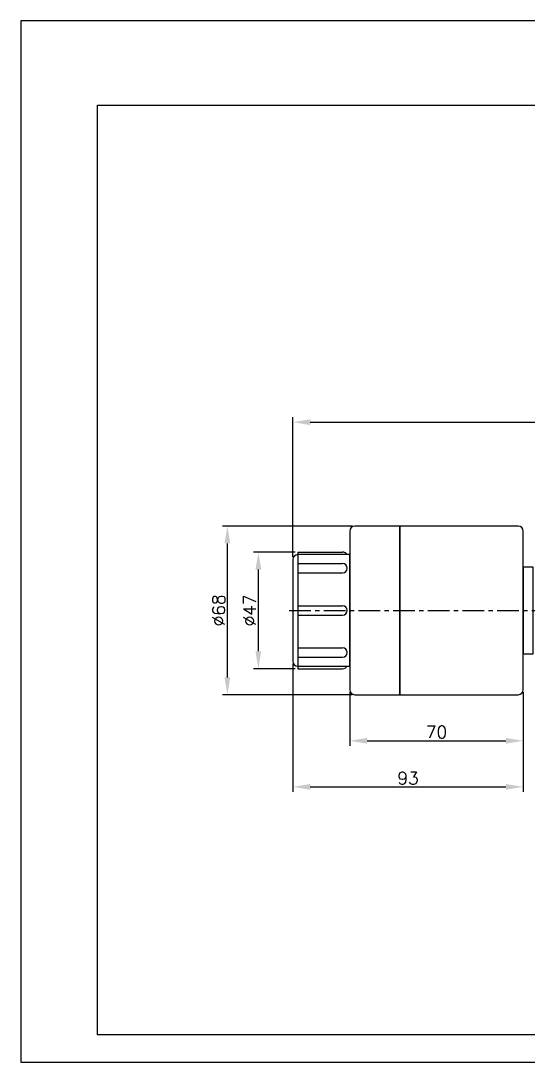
# Model space of a CAD drawing. Extents: x -6385 to -5791, y -5028 to -4608.
# Drawn here: x -6385.2 to -6180.4, y -5028.2 to -4608.2 of the extents above; entities that cross this region are included whole.
import ezdxf

# ---------------------------------------------------------------- set-up
doc = ezdxf.new("R2010")
doc.units = 0
doc.header["$LTSCALE"] = 7
doc.linetypes.add('CENTER', pattern=[2, 1.25, -0.25, 0.25, -0.25])
doc.layers.get('0').update_dxf_attribs({"color": 2, "linetype": 'CONTINUOUS'})
doc.layers.get('Defpoints').update_dxf_attribs({"linetype": 'CONTINUOUS'})
doc.layers.add('DWG', color=7, linetype='CONTINUOUS')
doc.styles.add('DD', font='romans', dxfattribs={"bigfont": 'GHS.shx'})
doc.dimstyles.new('DWJ', dxfattribs={"dimscale": 0, "dimtxt": 3.5, "dimasz": 3.5, "dimexe": 2, "dimexo": 1, "dimgap": 1, "dimtad": 1, "dimdec": 4, "dimdsep": 46, "dimtxsty": 'DD', "dimcen": 3, "dimclrd": 2, "dimclre": 2, "dimclrt": 2, "dimadec": 3, "dimazin": 2, "dimtfac": 1, "dimtdec": 4, "dimtmove": 0, "dimatfit": 3, "dimfxl": 1, "dimtvp": 1, "dimtolj": 1, "dimtzin": 0, "dimlwd": -1, "dimlwe": -1, "dimarcsym": 0})

# ---------------------------------------------------------------- blocks, each defined once
blk = doc.blocks.new('*D0')
at = {"layer": 'Defpoints', "color": 0, "transparency": 16777216}
for p in [(-6289.3, -4822.48), (-6273.38, -4822.48), (-6273.38, -4869.48)]:
    blk.add_point(p, dxfattribs=at)
at = {"layer": 'DWG', "color": 2, "transparency": 16777216}
for p, q in [((-6274.38, -4822.48), (-6291.3, -4822.48)), ((-6289.3, -4862.48), (-6289.3, -4829.48)), ((-6274.38, -4869.48), (-6291.3, -4869.48))]:
    blk.add_line(p, q, dxfattribs=at)
for points in [[(-6290.46, -4829.48), (-6288.13, -4829.48), (-6289.3, -4822.48)], [(-6290.46, -4862.48), (-6288.13, -4862.48), (-6289.3, -4869.48)]]:
    blk.add_solid(points, dxfattribs=at)
at = {"layer": 'DWG', "color": 2, "transparency": 16777216, "insert": (-6292.8, -4845.98), "char_height": 5, "attachment_point": 5, "rotation": 90, "style": 'DD'}
blk.add_mtext('\\A1;%%C47', dxfattribs=at)
blk = doc.blocks.new('*D1')
at = {"layer": 'Defpoints', "color": 0, "transparency": 16777216}
for p in [(-6301.79, -4811.98), (-6250.38, -4811.98), (-6250.38, -4879.98)]:
    blk.add_point(p, dxfattribs=at)
at = {"layer": 'DWG', "color": 2, "transparency": 16777216}
for p, q in [((-6251.38, -4811.98), (-6303.79, -4811.98)), ((-6301.79, -4872.98), (-6301.79, -4818.98)), ((-6251.38, -4879.98), (-6303.79, -4879.98))]:
    blk.add_line(p, q, dxfattribs=at)
for points in [[(-6302.96, -4818.98), (-6300.62, -4818.98), (-6301.79, -4811.98)], [(-6302.96, -4872.98), (-6300.62, -4872.98), (-6301.79, -4879.98)]]:
    blk.add_solid(points, dxfattribs=at)
at = {"layer": 'DWG', "color": 2, "transparency": 16777216, "insert": (-6305.29, -4845.98), "char_height": 5, "attachment_point": 5, "rotation": 90, "style": 'DD'}
blk.add_mtext('\\A1;%%C68', dxfattribs=at)
blk = doc.blocks.new('*D2')
at = {"layer": 'Defpoints', "color": 0, "transparency": 16777216}
for p in [(-6275.38, -4866.48), (-6182.38, -4877.98), (-6182.38, -4917.14)]:
    blk.add_point(p, dxfattribs=at)
at = {"layer": 'DWG', "color": 2, "transparency": 16777216}
for p, q in [((-6275.38, -4867.48), (-6275.38, -4919.14)), ((-6182.38, -4878.98), (-6182.38, -4919.14)), ((-6268.38, -4917.14), (-6189.38, -4917.14))]:
    blk.add_line(p, q, dxfattribs=at)
for points in [[(-6268.38, -4915.98), (-6268.38, -4918.31), (-6275.38, -4917.14)], [(-6189.38, -4915.98), (-6189.38, -4918.31), (-6182.38, -4917.14)]]:
    blk.add_solid(points, dxfattribs=at)
at = {"layer": 'DWG', "color": 2, "transparency": 16777216, "insert": (-6228.88, -4913.64), "char_height": 5, "attachment_point": 5, "style": 'DD'}
blk.add_mtext('\\A1;93', dxfattribs=at)
blk = doc.blocks.new('*D3')
at = {"layer": 'Defpoints', "color": 0, "transparency": 16777216}
for p in [(-6252.38, -4877.98), (-6182.38, -4877.98), (-6182.38, -4898.57)]:
    blk.add_point(p, dxfattribs=at)
at = {"layer": 'DWG', "color": 2, "transparency": 16777216}
for p, q in [((-6252.38, -4878.98), (-6252.38, -4900.57)), ((-6182.38, -4878.98), (-6182.38, -4900.57)), ((-6245.38, -4898.57), (-6189.38, -4898.57))]:
    blk.add_line(p, q, dxfattribs=at)
for points in [[(-6245.38, -4897.4), (-6245.38, -4899.73), (-6252.38, -4898.57)], [(-6189.38, -4897.4), (-6189.38, -4899.73), (-6182.38, -4898.57)]]:
    blk.add_solid(points, dxfattribs=at)
at = {"layer": 'DWG', "color": 2, "transparency": 16777216, "insert": (-6217.38, -4895.07), "char_height": 5, "attachment_point": 5, "style": 'DD'}
blk.add_mtext('\\A1;70', dxfattribs=at)
blk = doc.blocks.new('*D6')
at = {"layer": 'Defpoints', "color": 0, "transparency": 16777216}
for p in [(-5844.92, -4770.07), (-6275.38, -4825.41), (-5844.92, -4827.48)]:
    blk.add_point(p, dxfattribs=at)
at = {"layer": 'DWG', "color": 2, "transparency": 16777216}
for p, q in [((-6275.38, -4824.41), (-6275.38, -4768.07)), ((-6268.38, -4770.07), (-5851.92, -4770.07)), ((-5844.92, -4826.48), (-5844.92, -4768.07))]:
    blk.add_line(p, q, dxfattribs=at)
for points in [[(-6268.38, -4768.9), (-6268.38, -4771.24), (-6275.38, -4770.07)], [(-5851.92, -4768.9), (-5851.92, -4771.24), (-5844.92, -4770.07)]]:
    blk.add_solid(points, dxfattribs=at)
at = {"layer": 'DWG', "color": 2, "transparency": 16777216, "insert": (-6060.15, -4765.26), "char_height": 5, "attachment_point": 5, "style": 'DD'}
blk.add_mtext('\\A1;(330~770)', dxfattribs=at)

msp = doc.modelspace()

# ---------------------------------------------------------------- linework, layer by layer
for p, q in [((-6385.17648, -4608.18495), (-6385.17648, -5028.18495)), ((-5791.17648, -4608.18495), (-6385.17648, -4608.18495)), ((-6385.17648, -5028.18495), (-5791.17648, -5028.18495))]:
    msp.add_line(p, q)
at = {"color": 4}
for p, q in [((-6354.17648, -5017.18495), (-6354.17648, -4642.18495)), ((-6354.17648, -4642.18495), (-5805.17648, -4642.18495)), ((-5805.17648, -5017.18495), (-6354.17648, -5017.18495))]:
    msp.add_line(p, q, dxfattribs=at)
at = {"color": 1, "linetype": 'CENTER'}
msp.add_line((-6276.90118, -4845.97789), (-5841.89148, -4845.97789), dxfattribs=at)
at = {"layer": 'DWG'}
for p, q in [((-6184.38423, -4811.97789), (-6250.38423, -4811.97789)), ((-6232.38423, -4811.97789), (-6232.38423, -4879.97789)), ((-6232.18423, -4811.97789), (-6232.18423, -4879.97789)), ((-6252.38423, -4813.97789), (-6252.38423, -4877.97789)), ((-6182.38423, -4877.97789), (-6182.38423, -4813.97789)), ((-6275.38423, -4825.47789), (-6275.38423, -4866.47789)), ((-6273.38423, -4822.47789), (-6273.38423, -4869.47789)), ((-6273.38423, -4822.47789), (-6255.28423, -4822.47789)), ((-6252.38423, -4823.47789), (-6273.38423, -4823.47789)), ((-6252.38423, -4868.47789), (-6252.38423, -4823.47789)), ((-6273.38423, -4827.07789), (-6255.28423, -4827.07789)), ((-6273.38423, -4830.87789), (-6255.28423, -4830.87789)), ((-6273.38423, -4844.07789), (-6255.28423, -4844.07789)), ((-6273.38423, -4847.87789), (-6255.28423, -4847.87789)), ((-6273.38423, -4861.07789), (-6255.28423, -4861.07789)), ((-6273.38423, -4864.87789), (-6255.28423, -4864.87789)), ((-6273.38423, -4868.47789), (-6252.38423, -4868.47789)), ((-6273.38423, -4869.47789), (-6255.28423, -4869.47789)), ((-6250.38423, -4879.97789), (-6184.38423, -4879.97789))]:
    msp.add_line(p, q, dxfattribs=at)
msp.add_lwpolyline([(-6182.38423, -4863.47789), (-6178.38423, -4863.47789), (-6178.38423, -4828.47789), (-6182.38423, -4828.47789)], close=True, dxfattribs=at)
for centre, radius, start, end in [((-6250.38423, -4813.97789), 2, 90, 180), ((-6184.38423, -4813.97789), 2, 0, 90), ((-6273.38423, -4825.47789), 2, 90, 180), ((-6255.28423, -4824.37789), 1.9, 28.2737136, 90), ((-6255.28423, -4828.97789), 1.9, 0, 90), ((-6255.28423, -4828.97789), 1.9, 270, 0), ((-6255.28423, -4845.97789), 1.9, 0, 90), ((-6255.28423, -4845.97789), 1.9, 270, 0), ((-6255.28423, -4862.97789), 1.9, 0, 90), ((-6255.28423, -4862.97789), 1.9, 270, 0), ((-6273.38423, -4866.47789), 2, 180, 270), ((-6255.28423, -4867.57789), 1.9, 270, 331.7262864), ((-6250.38423, -4877.97789), 2, 180, 270), ((-6184.38423, -4877.97789), 2, 270, 0)]:
    msp.add_arc(centre, radius, start, end, dxfattribs=at)

# ---------------------------------------------------------------- dimensions: what is measured, and where the dimension line sits
dim = msp.add_linear_dim(base=(-5844.92188, -4770.07149), p1=(-6275.38324, -4825.41492), p2=(-5844.92188, -4827.47789), text='(330~770)', dimstyle='DWJ', override={"dimscale": 1, "dimtxt": 5, "dimasz": 7}, dxfattribs=at)
dim.commit()
dim.dimension.update_dxf_attribs({"geometry": '*D6', "text_midpoint": (-6060.15256, -4765.26197)})
dim = msp.add_linear_dim(base=(-6301.78852, -4811.97789), p1=(-6250.38423, -4879.97789), p2=(-6250.38423, -4811.97789), angle=90, text='%%C<>', dimstyle='DWJ', override={"dimscale": 1, "dimtxt": 5, "dimasz": 7}, dxfattribs=at)
dim.commit()
dim.dimension.update_dxf_attribs({"geometry": '*D1', "text_midpoint": (-6305.28852, -4845.97789)})
dim = msp.add_linear_dim(base=(-6289.29696, -4822.47789), p1=(-6273.38423, -4869.47789), p2=(-6273.38423, -4822.47789), angle=90, text='%%C<>', dimstyle='DWJ', override={"dimscale": 1, "dimtxt": 5, "dimasz": 7}, dxfattribs=at)
dim.commit()
dim.dimension.update_dxf_attribs({"geometry": '*D0', "text_midpoint": (-6289.29696, -4845.97789), "dimtype": 128})
dim = msp.add_linear_dim(base=(-6182.38423, -4917.14457), p1=(-6275.38423, -4866.47789), p2=(-6182.38423, -4877.97789), dimstyle='DWJ', override={"dimscale": 1, "dimtxt": 5, "dimasz": 7}, dxfattribs=at)
dim.commit()
dim.dimension.update_dxf_attribs({"geometry": '*D2', "text_midpoint": (-6228.88423, -4917.14457), "dimtype": 128})
dim = msp.add_linear_dim(base=(-6182.38423, -4898.56754), p1=(-6252.38423, -4877.97789), p2=(-6182.38423, -4877.97789), dimstyle='DWJ', override={"dimscale": 1, "dimtxt": 5, "dimasz": 7}, dxfattribs=at)
dim.commit()
dim.dimension.update_dxf_attribs({"geometry": '*D3', "text_midpoint": (-6217.38423, -4895.06754)})

doc.saveas('drawing.dxf')
